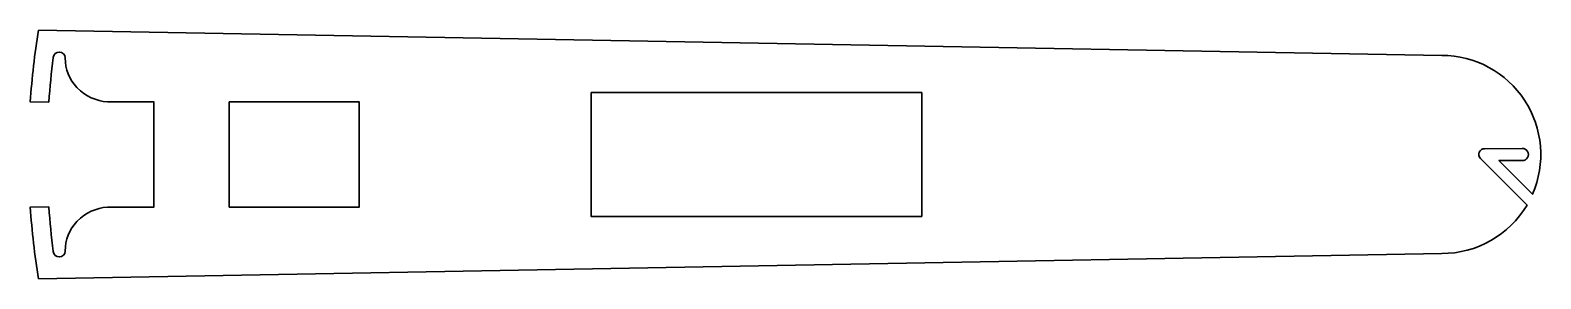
# Model space of a CAD drawing. Header units: millimetres. Extents: x -71 to 51, y -5 to 15.
import ezdxf

# ---------------------------------------------------------------- set-up
doc = ezdxf.new("R2010")
doc.units = ezdxf.units.MM
doc.header["$LTSCALE"] = 25.4
doc.layers.add('___C__-1', color=7, linetype='Continuous')

msp = doc.modelspace()

# ---------------------------------------------------------------- linework, layer by layer
at = {"layer": '___C__-1', "color": 7, "linetype": 'Continuous', "lineweight": 35, "transparency": 33554687, "flags": 128}
msp.add_lwpolyline([(-70.33, -5.19), (43, -3.15, 0.264927), (49.89, 0.77), (46.14, 4.52, -0.668179), (46.47, 5.32), (49.5, 5.34, -1.020363), (49.51, 4.36), (47.62, 4.36), (50.33, 1.64, 0.540804), (43, 12.85), (-70.33, 14.89, 0.023456), (-71, 9.1), (-69.5, 9.09, -0.014817), (-69.14, 12.66), (-69.14, 12.68, -0.388283), (-68.65, 13.12, -0.387743), (-68.17, 12.67), (-68.17, 12.65, 0.202699), (-67.24, 10.27), (-67.2, 10.23, 0.184465), (-64.76, 9.1), (-61.01, 9.1), (-61.01, 0.6), (-64.76, 0.6, 0.184465), (-67.2, -0.53), (-67.24, -0.57, 0.202699), (-68.17, -2.95), (-68.17, -2.97, -0.387743), (-68.65, -3.42, -0.388283), (-69.14, -2.98), (-69.14, -2.96, -0.014817), (-69.5, 0.61), (-71, 0.6, 0.023456), (-70.33, -5.19)], format="xyb", dxfattribs=at)
for points in [[(-25.7, 9.85), (1, 9.85), (1, -0.15), (-25.7, -0.15)], [(-54.93, 9.1), (-44.43, 9.1), (-44.43, 0.6), (-54.93, 0.6)]]:
    msp.add_lwpolyline(points, close=True, dxfattribs=at)

doc.saveas('drawing.dxf')
